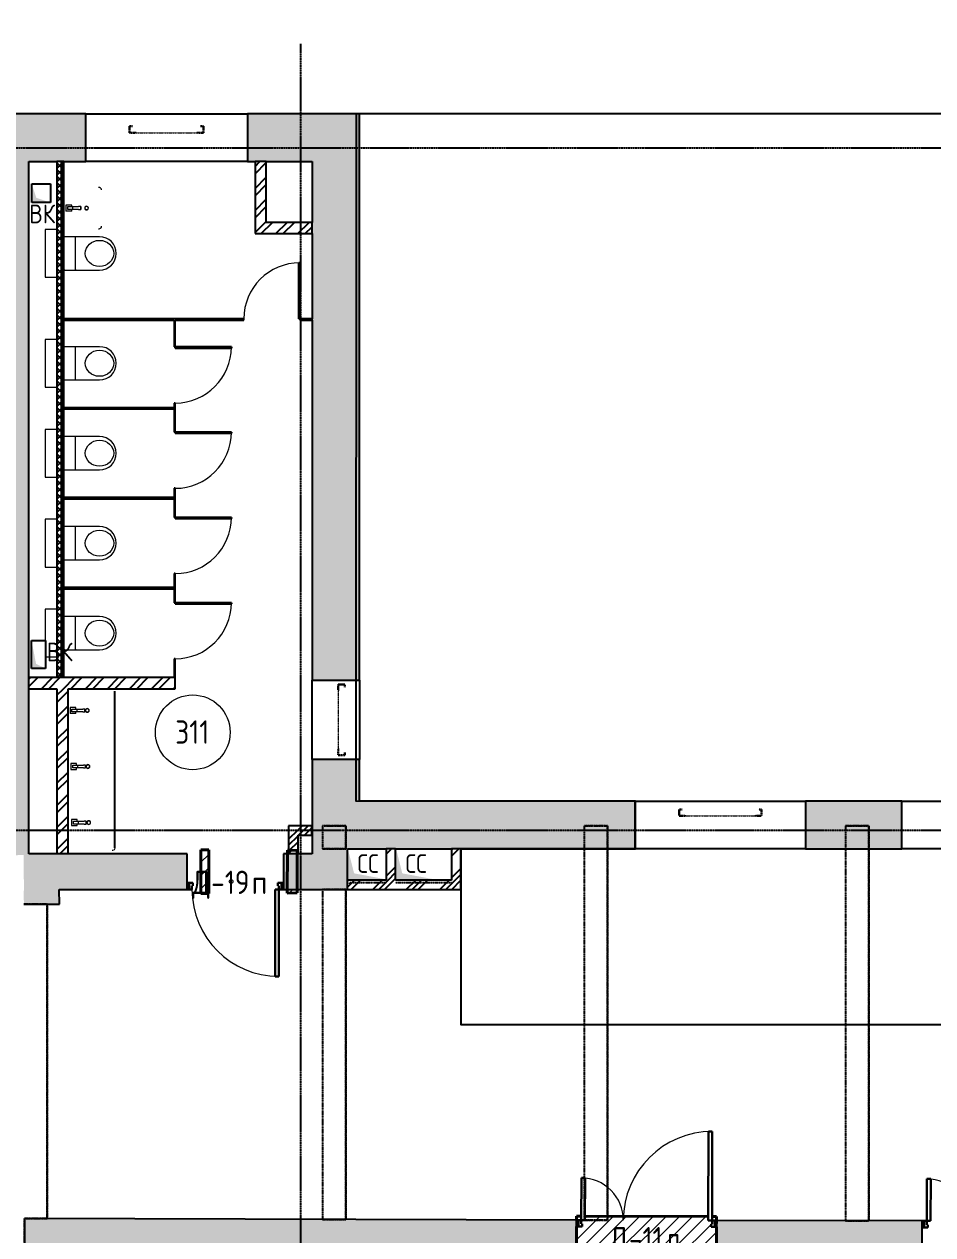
# Model space of a CAD drawing. Header units: millimetres. Extents: x -129048 to 476301, y -5853 to 215316.
# Drawn here: x 223727 to 233454, y 9079 to 22029 of the extents above; entities that cross this region are included whole.
import ezdxf

# ---------------------------------------------------------------- set-up
doc = ezdxf.new("R2010")
doc.units = ezdxf.units.MM
for name, pattern in [('ADSK_Линия сетки', [25, 20, -2.5, 0, -2.5]), ('ADSK_Сверху', [4.5, 3, -1.5]), ('ADSK_Снесено', [4.5, 3, -1.5])]:
    doc.linetypes.add(name, pattern=pattern)
for name, color, linetype, lineweight, true_color in [('_ Окна', 5, 'Continuous', 30, 0x0000ff), ('Линии', 7, 'Continuous', 9, 0x00a600), ('Обобщенные модели', 5, 'Continuous', 18, 0x0000ff), ('Стены внутренние', 5, 'Continuous', 18, 0x0000ff), ('Стены наружные', 1, 'ADSK_Снесено', 18, 0xff0000), ('Стены штриховка', 5, 'Continuous', 18, 0x0000ff)]:
    doc.layers.add(name, color=color, linetype=linetype, lineweight=lineweight, true_color=true_color)
for name, color, linetype, lineweight in [('Аннотация', 7, 'Continuous', 9), ('Двери', 251, 'Continuous', 18), ('Каркас', 7, 'Continuous', 18), ('Марки дверей', 7, 'Continuous', 20), ('Марки помещений', 7, 'Continuous', 20), ('Окна', 251, 'Continuous', 18), ('Сантехника', 251, 'Continuous', 18), ('Стены', 7, 'Continuous', 18), ('Стены разрез', 7, 'Continuous', 40), ('Узлы', 7, 'Continuous', 18)]:
    doc.layers.add(name, color=color, linetype=linetype, lineweight=lineweight)
doc.styles.add('GOST Common_1', font='GOST Common_0.ttf', dxfattribs={"width": 0.9, "height": 200})
doc.styles.add('GOST Common_2', font='GOST Common_0.ttf', dxfattribs={"width": 0.9, "height": 250})
pattern_1 = [(45, (215977.25, 150), (-117.8655, 117.8655), []), (45, (216055.83, 150), (-117.8655, 117.8655), [])]
pattern_2 = [(45, (215977.25, 150), (-70.7107, 70.7107), [])]
pattern_3 = [(45, (0, 0), (-70.7107, 70.7107), [])]
pattern_4 = [(45, (215977.25, 150), (-179.605, 179.605), []), (45, (216040.75, 150), (0, 359.2102), []), (45, (215913.75, 150), (0, 359.2102), [])]

# ---------------------------------------------------------------- blocks, each defined once
blk = doc.blocks.new('Витраж-тент со смещением вовне - 60мм 30 сдвиг-2061572-03 План 3-го этажа')
at = {"layer": '_ Окна', "color": 161, "linetype": 'ADSK_Сверху', "true_color": 0xaaaaff}
for p, q in [((-395, 25), (-395, -45)), ((-395, 25), (-365, 25)), ((-395, -45), (-395, 25)), ((395, 25), (365, 25)), ((395, -45), (395, 25)), ((395, -45), (395, 25)), ((-335, -45), (-395, -45)), ((-335, -35), (-335, -45)), ((335, -35), (335, -45)), ((335, -45), (395, -45))]:
    blk.add_line(p, q, dxfattribs=at)
at = {"layer": 'Окна', "color": 161, "linetype": 'ADSK_Сверху', "true_color": 0xaaaaff}
blk.add_line((-335, -45), (335, -45), dxfattribs=at)
blk = doc.blocks.new('Витраж-тент со смещением вовне - 60мм 30 сдвиг-1466982-03 План 3-го этажа')
at = {"layer": '_ Окна', "color": 161, "linetype": 'ADSK_Сверху', "true_color": 0xaaaaff}
for p, q in [((-440, 25), (-440, -45)), ((-440, 25), (-410, 25)), ((-440, -45), (-440, 25)), ((440, 25), (410, 25)), ((440, -45), (440, 25)), ((440, -45), (440, 25)), ((-380, -45), (-440, -45)), ((-380, -35), (-380, -45)), ((380, -35), (380, -45)), ((380, -45), (440, -45))]:
    blk.add_line(p, q, dxfattribs=at)
at = {"layer": 'Окна', "color": 161, "linetype": 'ADSK_Сверху', "true_color": 0xaaaaff}
blk.add_line((-380, -45), (380, -45), dxfattribs=at)
blk = doc.blocks.new('Витраж-тент со смещением вовне - 60мм 30 сдвиг-1466941-03 План 3-го этажа')
at = {"layer": '_ Окна', "color": 161, "linetype": 'ADSK_Сверху', "true_color": 0xaaaaff}
for p, q in [((-379, 25), (-379, -45)), ((-379, 25), (-349, 25)), ((-379, -45), (-379, 25)), ((379, 25), (349, 25)), ((379, -45), (379, 25)), ((379, -45), (379, 25)), ((-319, -45), (-379, -45)), ((-319, -35), (-319, -45)), ((319, -35), (319, -45)), ((319, -45), (379, -45))]:
    blk.add_line(p, q, dxfattribs=at)
at = {"layer": 'Окна', "color": 161, "linetype": 'ADSK_Сверху', "true_color": 0xaaaaff}
blk.add_line((-319, -45), (319, -45), dxfattribs=at)
blk = doc.blocks.new('Раковина с 2-3 кранами для санузла - 500x1800 3 taps-V208-03 План 3-го этажа')
at = {"layer": 'Сантехника'}
for p, q in [((1018, 499), (1019, 498)), ((-490, 189), (-460, 189)), ((-490, 189), (-490, 166)), ((-460, 189), (-490, 189)), ((-490, 106), (-490, 166)), ((-460, 166), (-460, 189)), ((-460, 166), (-460, 106)), ((110, 197), (140, 197)), ((110, 197), (110, 174)), ((140, 197), (110, 197)), ((110, 114), (110, 174)), ((140, 174), (140, 197)), ((140, 174), (140, 114)), ((710, 204), (740, 204)), ((710, 204), (710, 181)), ((740, 204), (710, 204)), ((710, 121), (710, 181)), ((740, 181), (740, 204)), ((740, 181), (740, 121)), ((-507, 91), (-507, 32)), ((-490, 93), (-505, 93)), ((-505, 30), (-445, 30)), ((-490, 71), (-490, 106)), ((-460, 106), (-490, 106)), ((-490, 51), (-490, 71)), ((-460, 51), (-490, 51)), ((-460, 106), (-460, 71)), ((-445, 93), (-460, 93)), ((-460, 71), (-460, 51)), ((-444, 32), (-444, 91)), ((93, 99), (93, 39)), ((110, 101), (95, 101)), ((95, 38), (155, 38)), ((110, 79), (110, 114)), ((140, 114), (110, 114)), ((110, 59), (110, 79)), ((140, 59), (110, 59)), ((140, 114), (140, 79)), ((155, 101), (140, 101)), ((140, 79), (140, 59)), ((156, 39), (156, 99)), ((693, 106), (693, 47)), ((710, 108), (695, 108)), ((695, 45), (755, 45)), ((710, 86), (710, 121)), ((740, 121), (710, 121)), ((710, 66), (710, 86)), ((740, 66), (710, 66)), ((740, 121), (740, 86)), ((755, 108), (740, 108)), ((740, 86), (740, 66)), ((756, 47), (756, 106))]:
    blk.add_line(p, q, dxfattribs=at)
at = {"layer": 'Сантехника', "flags": 128}
for points in [[(995, 510), (996, 510), (997, 510), (999, 510), (1000, 510), (1001, 509), (1002, 509)], [(1004, 508), (1006, 508), (1007, 508), (1008, 507), (1009, 507)], [(1011, 505), (1012, 505), (1013, 504), (1014, 503), (1015, 503)], [(1022, 493), (1023, 492), (1023, 491), (1023, 490)], [(1024, 487), (1024, 486), (1025, 485), (1025, 484), (1025, 483), (1025, 482), (1025, 480), (1025, 480)]]:
    blk.add_lwpolyline(points, dxfattribs=at)
at = {"layer": 'Сантехника'}
for centre, radius, start, end in [((-475, 215), 20, 0, 180), ((-475, 215), 20, 180, 360), ((-475, 215), 18.2, 165.1578, 180), ((-475, 215), 18.2, 180, 191.3408), ((-475, 215), 16.3, 175.3673, 180), ((-475, 215), 16.3, 175.3673, 180), ((-475, 215), 16.3, 180, 198.6206), ((-475, 215), 16.3, 180, 198.6206), ((-475, 215), 18.2, 208.9833, 219.7338), ((-475, 215), 18.2, 95.8453, 146.6627), ((-475, 215), 16.3, 216.8749, 225), ((-475, 215), 16.3, 216.8749, 225), ((-475, 215), 18.2, 225, 229.4056), ((-475, 215), 18.2, 232.7593, 242.7191), ((-475, 215), 18.2, 265.131, 274.1833), ((-475, 215), 18.2, 85.131, 94.1833), ((-475, 215), 18.2, 275.8453, 326.6627), ((-475, 215), 18.2, 52.7593, 62.7191), ((-475, 215), 16.3, 36.8749, 45), ((-475, 215), 16.3, 36.8749, 45), ((-475, 215), 18.2, 45, 49.4056), ((-475, 215), 18.2, 28.9833, 39.7338), ((-475, 215), 16.3, 0, 18.6206), ((-475, 215), 16.3, 0, 18.6206), ((-475, 215), 16.3, 355.3673, 360), ((-475, 215), 16.3, 355.3673, 360), ((-475, 215), 18.2, 0, 11.3408), ((-475, 215), 18.2, 345.1578, 360), ((125, 222), 20, 0, 180), ((125, 222), 20, 180, 360), ((125, 222), 18.2, 165.1578, 180), ((125, 222), 18.2, 180, 191.3408), ((125, 222), 16.3, 175.3673, 180), ((125, 222), 16.3, 175.3673, 180), ((125, 222), 16.3, 180, 198.6206), ((125, 222), 16.3, 180, 198.6206), ((125, 222), 18.2, 208.9833, 219.7338), ((125, 222), 18.2, 95.8453, 146.6627), ((125, 222), 16.3, 216.8749, 225), ((125, 222), 16.3, 216.8749, 225), ((125, 222), 18.2, 225, 229.4056), ((125, 222), 18.2, 232.7593, 242.7191), ((125, 222), 18.2, 265.131, 274.1833), ((125, 222), 18.2, 85.131, 94.1833), ((125, 222), 18.2, 275.8453, 326.6627), ((125, 222), 18.2, 52.7593, 62.7191), ((125, 222), 16.3, 36.8749, 45), ((125, 222), 16.3, 36.8749, 45), ((125, 222), 18.2, 45, 49.4056), ((125, 222), 18.2, 28.9833, 39.7338), ((125, 222), 16.3, 0, 18.6206), ((125, 222), 16.3, 0, 18.6206), ((125, 222), 16.3, 355.3673, 360), ((125, 222), 16.3, 355.3673, 360), ((125, 222), 18.2, 0, 11.3408), ((125, 222), 18.2, 345.1578, 360), ((725, 230), 20, 0, 180), ((725, 230), 20, 180, 360), ((725, 230), 18.2, 165.1578, 180), ((725, 230), 18.2, 180, 191.3408), ((725, 230), 16.3, 175.3673, 180), ((725, 230), 16.3, 175.3673, 180), ((725, 230), 16.3, 180, 198.6206), ((725, 230), 16.3, 180, 198.6206), ((725, 230), 18.2, 208.9833, 219.7338), ((725, 230), 18.2, 95.8453, 146.6627), ((725, 230), 16.3, 216.8749, 225), ((725, 230), 16.3, 216.8749, 225), ((725, 230), 18.2, 225, 229.4056), ((725, 230), 18.2, 232.7593, 242.7191), ((725, 230), 18.2, 265.131, 274.1833), ((725, 230), 18.2, 85.131, 94.1833), ((725, 230), 18.2, 275.8453, 326.6627), ((725, 230), 18.2, 52.7593, 62.7191), ((725, 230), 16.3, 36.8749, 45), ((725, 230), 16.3, 36.8749, 45), ((725, 230), 18.2, 45, 49.4056), ((725, 230), 18.2, 28.9833, 39.7338), ((725, 230), 16.3, 0, 18.6206), ((725, 230), 16.3, 0, 18.6206), ((725, 230), 16.3, 355.3673, 360), ((725, 230), 16.3, 355.3673, 360), ((725, 230), 18.2, 0, 11.3408), ((725, 230), 18.2, 345.1578, 360), ((-505, 91), 1.87, 120, 150), ((-505, 91), 1.87, 90, 180), ((-505, 91), 1.87, 120, 150), ((-505, 91), 1.87, 120, 150), ((-505, 32), 1.49, 180, 270), ((-445, 91), 1.87, 0, 90), ((-445, 32), 1.49, 270, 360), ((-445, 91), 1.87, 30, 49.9866), ((-445, 91), 1.87, 30, 49.9866), ((-445, 91), 1.87, 30, 49.9866), ((95, 99), 1.87, 90, 180), ((95, 99), 1.87, 120, 150), ((95, 99), 1.87, 120, 150), ((95, 99), 1.87, 120, 150), ((95, 39), 1.49, 180, 270), ((155, 99), 1.87, 0, 90), ((155, 39), 1.49, 270, 360), ((155, 99), 1.87, 30, 60), ((155, 99), 1.87, 30, 60), ((155, 99), 1.87, 30, 60), ((695, 106), 1.87, 120, 150), ((695, 106), 1.87, 90, 180), ((695, 106), 1.87, 120, 150), ((695, 106), 1.87, 120, 150), ((695, 47), 1.49, 180, 270), ((755, 106), 1.87, 0, 90), ((755, 47), 1.49, 270, 360), ((755, 106), 1.87, 30, 60), ((755, 106), 1.87, 30, 60), ((755, 106), 1.87, 30, 60)]:
    blk.add_arc(centre, radius, start, end, dxfattribs=at)
blk = doc.blocks.new('Новые проёмы 3 этаж - Новые проёмы 3 этаж-1676495-03 План 3-го этажа')
at = {"layer": 'Стены'}
h = blk.add_hatch(dxfattribs=at)
h.set_pattern_fill('FP_4', color=256, style=0, pattern_type=2)
h.set_pattern_definition(pattern_3)
h.paths.add_polyline_path([(9642, 12580), (9728, 12580), (9725, 13046), (9642, 13046), (9642, 12623)])
h.paths.add_polyline_path([(10566, 12584), (10672, 12585), (10672, 12623), (10566, 12623)])
h.paths.add_polyline_path([(10568, 13003), (10672, 13003), (10672, 13041), (10569, 13042)])
h = blk.add_hatch(dxfattribs=at)
h.set_pattern_fill('FP_4', color=256, style=0, pattern_type=2)
h.set_pattern_definition(pattern_3)
h.paths.add_polyline_path([(15162, 8686), (15162, 9013), (15103, 9013), (15103, 9043), (15113, 9043), (15113, 9083), (15073, 9083), (15073, 9125), (13753, 9127), (13753, 9086), (13713, 9086), (13713, 9047), (13723, 9046), (13723, 9016), (13663, 9017), (13663, 8691), (14193, 8691), (14440, 8686)])
h.paths.add_polyline_path([(15163, 9083), (15162, 9125), (15113, 9125), (15113, 9083), (15162, 9083)])
h.paths.add_polyline_path([(13713, 9087), (13713, 9127), (13663, 9127), (13663, 9087), (13713, 9087)])
at = {"layer": 'Стены разрез'}
for p, q in [((9725, 13046), (9642, 13047)), ((9642, 13047), (9642, 12580)), ((9728, 12580), (9725, 13046)), ((10569, 13042), (10566, 12584)), ((10672, 13041), (10569, 13042)), ((10672, 12585), (10672, 13041)), ((9642, 12580), (9728, 12580)), ((10566, 12584), (10672, 12585)), ((13713, 9127), (13663, 9127)), ((13663, 9127), (13663, 9087)), ((15073, 9125), (13753, 9127)), ((15163, 9125), (15113, 9125)), ((15163, 9083), (15163, 9125)), ((13663, 9017), (13662, 8691)), ((15162, 8686), (15163, 9013))]:
    blk.add_line(p, q, dxfattribs=at)
blk = doc.blocks.new('AC_Дверь_Однопольная - Д-19п 1030х2200h-1983139-03 План 3-го этажа')
at = {"layer": 'Двери', "lineweight": 30}
for p, q in [((-465, 1120), (-425, 1120)), ((-465, 190), (-465, 1120)), ((-425, 1120), (-425, 190)), ((-515, 190), (-495, 190)), ((-515, 120), (-515, 190)), ((-495, 190), (-465, 190)), ((-495, 120), (-495, 190)), ((-495, 190), (-495, 120)), ((-425, 190), (-465, 190)), ((-465, 190), (-465, 150)), ((-465, 150), (-455, 150)), ((-455, 150), (-455, 120)), ((455, 150), (465, 150)), ((455, 120), (455, 150)), ((465, 190), (495, 190)), ((465, 150), (465, 190)), ((495, 190), (495, 120)), ((495, 190), (515, 190)), ((495, 120), (495, 190)), ((515, 190), (515, 120)), ((-495, 120), (-515, 120)), ((-455, 120), (-495, 120)), ((495, 120), (455, 120)), ((515, 120), (495, 120))]:
    blk.add_line(p, q, dxfattribs=at)
at = {"layer": 'Двери'}
blk.add_arc((-465, 190), 930, 0, 90, dxfattribs=at)
blk = doc.blocks.new('AC_Дверь_Двупольная - Д-11л 1500х2200h-2039728-03 План 3-го этажа')
at = {"layer": 'Двери', "lineweight": 30}
for p, q in [((700, 1140), (660, 1140)), ((660, 1140), (660, 190)), ((700, 190), (700, 1140)), ((-700, 640), (-660, 640)), ((-700, 190), (-700, 640)), ((-660, 640), (-660, 190)), ((-750, 190), (-730, 190)), ((-750, 120), (-750, 190)), ((-730, 190), (-700, 190)), ((-730, 120), (-730, 190)), ((-730, 190), (-730, 120)), ((-660, 190), (-700, 190)), ((-700, 190), (-700, 150)), ((-700, 150), (-690, 150)), ((-690, 150), (-690, 120)), ((660, 190), (700, 190)), ((700, 150), (690, 150)), ((690, 150), (690, 120)), ((730, 190), (700, 190)), ((700, 190), (700, 150)), ((730, 120), (730, 190)), ((750, 190), (730, 190)), ((730, 190), (730, 120)), ((750, 120), (750, 190)), ((-730, 120), (-750, 120)), ((-690, 120), (-730, 120)), ((690, 120), (730, 120)), ((730, 120), (750, 120))]:
    blk.add_line(p, q, dxfattribs=at)
at = {"layer": 'Двери'}
for centre, radius, start, end in [((700, 190), 950, 90, 180), ((-700, 190), 450, 360, 90)]:
    blk.add_arc(centre, radius, start, end, dxfattribs=at)
blk = doc.blocks.new('Дверь-Одинарная-Панель - 600 x 2150 мм с_у-1872436-03 План 3-го этажа')
at = {"layer": 'Двери', "lineweight": 30}
for p, q in [((288, -6), (300, -6)), ((288, -606), (288, -6)), ((300, -6), (300, -606)), ((300, -606), (288, -606))]:
    blk.add_line(p, q, dxfattribs=at)
at = {"layer": 'Двери'}
blk.add_arc((300, -6), 600, 180, 270, dxfattribs=at)
blk = doc.blocks.new('Туалет подвесной-Moderna R-Laufen - 000 White-2284892-03 План 3-го этажа')
at = {"layer": 'Обобщенные модели'}
for p, q in [((-53, 419), (-53, 47)), ((303, 47), (303, 419)), ((-43, 158), (293, 158))]:
    blk.add_line(p, q, dxfattribs=at)
for centre, radius, start, end in [((125, 419), 178, 360, 180), ((-43, 168), 9.89, 180, 270), ((293, 168), 9.89, 270, 360), ((-43, 47), 9.89, 180, 270), ((293, 47), 9.89, 270, 360)]:
    blk.add_arc(centre, radius, start, end, dxfattribs=at)
blk.add_ellipse((125, 418), major_axis=(0, 152), ratio=0.916517, dxfattribs=at)
at = {"layer": 'Сантехника'}
for p, q in [((-130, -38), (-130, -163)), ((380, -163), (380, -38)), ((-130, -163), (380, -163))]:
    blk.add_line(p, q, dxfattribs=at)
blk = doc.blocks.new('Parametric_Porcelain_bathroom_sink_20774 - 450х400мм-2289802-03 План 3-го этажа')
at = {"layer": 'Сантехника'}
for p, q in [((-89, 381), (-88, 381)), ((343, 377), (344, 376)), ((110, 167), (140, 167)), ((110, 167), (110, 144)), ((140, 167), (110, 167)), ((110, 84), (110, 144)), ((140, 144), (140, 167)), ((140, 144), (140, 84)), ((93, 69), (93, 9)), ((110, 71), (95, 71)), ((95, 8), (155, 8)), ((110, 49), (110, 84)), ((140, 84), (110, 84)), ((110, 29), (110, 49)), ((140, 29), (110, 29)), ((140, 84), (140, 49)), ((155, 71), (140, 71)), ((140, 49), (140, 29)), ((156, 9), (156, 69)), ((-100, -13), (-95, -13)), ((-95, -13), (-90, -13)), ((-90, -13), (340, -13)), ((340, -13), (345, -13)), ((345, -13), (350, -13))]:
    blk.add_line(p, q, dxfattribs=at)
at = {"layer": 'Сантехника', "flags": 128}
for points in [[(-100, 358), (-100, 359), (-100, 360), (-100, 361), (-100, 362), (-99, 363), (-99, 365)], [(-98, 367), (-98, 368), (-98, 369), (-97, 370), (-97, 371)], [(-95, 373), (-95, 374), (-94, 375), (-93, 376), (-93, 377)], [(-83, 385), (-82, 385), (-81, 385), (-80, 386)], [(-77, 387), (-76, 387), (-75, 387), (-74, 387), (-73, 387), (-72, 387), (-70, 387), (-70, 387)], [(320, 387), (321, 387), (322, 387), (324, 387), (325, 387), (326, 387), (327, 387)], [(329, 386), (331, 386), (332, 385), (333, 385), (334, 384)], [(336, 383), (337, 382), (338, 382), (339, 381), (340, 380)], [(347, 371), (348, 369), (348, 368), (348, 367)], [(349, 365), (349, 364), (350, 363), (350, 361), (350, 360), (350, 359), (350, 358), (350, 358)]]:
    blk.add_lwpolyline(points, dxfattribs=at)
at = {"layer": 'Сантехника'}
for centre, radius, start, end in [((125, 230), 20, 0, 180), ((125, 230), 20, 180, 360), ((125, 230), 18.2, 165.1578, 180), ((125, 230), 18.2, 180, 191.3408), ((125, 230), 16.3, 175.3673, 180), ((125, 230), 16.3, 175.3673, 180), ((125, 230), 16.3, 180, 198.6206), ((125, 230), 16.3, 180, 198.6206), ((125, 230), 18.2, 208.9833, 219.7338), ((125, 230), 18.2, 95.8453, 146.6627), ((125, 230), 16.3, 216.8749, 225), ((125, 230), 16.3, 216.8749, 225), ((125, 230), 18.2, 225, 229.4056), ((125, 230), 18.2, 232.7593, 242.7191), ((125, 230), 18.2, 265.131, 274.1833), ((125, 230), 18.2, 85.131, 94.1833), ((125, 230), 18.2, 275.8453, 326.6627), ((125, 230), 18.2, 52.7593, 62.7191), ((125, 230), 16.3, 36.8749, 45), ((125, 230), 16.3, 36.8749, 45), ((125, 230), 18.2, 45, 49.4056), ((125, 230), 18.2, 28.9833, 39.7338), ((125, 230), 16.3, 0, 18.6206), ((125, 230), 16.3, 0, 18.6206), ((125, 230), 16.3, 355.3673, 360), ((125, 230), 16.3, 355.3673, 360), ((125, 230), 18.2, 0, 11.3408), ((125, 230), 18.2, 345.1578, 360), ((95, 69), 1.87, 90, 180), ((95, 69), 1.87, 120, 150), ((95, 69), 1.87, 120, 150), ((95, 69), 1.87, 120, 150), ((95, 9), 1.49, 180, 270), ((155, 69), 1.87, 0, 90), ((155, 9), 1.49, 270, 360), ((155, 69), 1.87, 30, 60), ((155, 69), 1.87, 30, 60), ((155, 69), 1.87, 30, 60)]:
    blk.add_arc(centre, radius, start, end, dxfattribs=at)
blk = doc.blocks.new('Дверь-Одинарная-Панель - 600 x 2150 мм с_у-1872435-03 План 3-го этажа')
at = {"layer": 'Двери', "lineweight": 30}
for p, q in [((300, 606), (288, 606)), ((288, 606), (288, 6)), ((300, 6), (300, 606)), ((288, 6), (300, 6))]:
    blk.add_line(p, q, dxfattribs=at)
at = {"layer": 'Двери'}
blk.add_arc((300, 6), 600, 90, 180, dxfattribs=at)
blk = doc.blocks.new('ADSK_Марка_Помещение_ОдноЗначение - Номер-247393-03 План 3-го этажа')
at = {"layer": 'Марки помещений'}
blk.add_circle((0, 0), 4, dxfattribs=at)
blk = doc.blocks.new('ADSK_Марка_Дверь - Типоразмер_ADSK_Марка-58376-03 План 3-го этажа')
at = {"layer": 'Марки дверей', "lineweight": 9}
blk.add_circle((0, 0), 0.2, dxfattribs=at)

msp = doc.modelspace()

# ---------------------------------------------------------------- hatches: boundary and pattern name
at = {"layer": 'Стены внутренние', "lineweight": 25, "true_color": 0x636466}
for points in [[(223449.147, 13152.881), (223778.062, 13152.881), (223778.062, 20558.632), (223398.062, 20558.632), (223398.062, 13152.881), (223448.757, 13152.881)], [(227132.39, 12772.881), (227188.572, 12772.881), (227188.572, 13206.632), (226808.572, 13206.632), (226808.572, 12772.881), (227060.779, 12772.881)], [(223723.675, 12616.294), (224103.675, 12617.04), (224103.369, 12772.881), (223724.533, 12772.881), (223723.675, 12760.093), (223723.393, 12760.091), (223723.675, 12617.04)], [(223742.758, 2889.132), (224122.757, 2889.877), (224110.278, 9251.264), (223730.275, 9252.269), (223742.688, 2924.778)]]:
    msp.add_hatch(color=251, dxfattribs=at).paths.add_polyline_path(points)
h = msp.add_hatch(dxfattribs=at)
h.set_pattern_fill('FP_3', color=251, style=0, pattern_type=2)
h.set_pattern_definition([(45, (215977.254, 150), (-35.35534, 35.35534), []), (135, (215977.254, 150), (-35.35534, -35.35534), [])])
h.paths.add_polyline_path([(224128.062, 15040.118), (224128.062, 20558.632), (224078.062, 20558.632), (224078.062, 15040.118)])
h = msp.add_hatch(dxfattribs=at)
h.set_pattern_fill('FP_2', color=251, style=0, pattern_type=2)
h.set_pattern_definition(pattern_1)
h.paths.add_polyline_path([(226318.572, 19908.632), (226318.572, 20558.632), (226198.572, 20558.632), (226198.572, 19908.632)])
h = msp.add_hatch(dxfattribs=at)
h.set_pattern_fill('FP_2', color=251, style=0, pattern_type=2)
h.set_pattern_definition(pattern_1)
h.paths.add_polyline_path([(226198.572, 19788.632), (226808.572, 19788.632), (226808.572, 19908.632), (226198.572, 19908.632)])
h = msp.add_hatch(dxfattribs=at)
h.set_pattern_fill('FP_4', color=251, style=0, pattern_type=2)
h.set_pattern_definition(pattern_2)
h.paths.add_polyline_path([(226808.572, 18864.118), (226808.572, 18876.118), (226678.572, 18876.118), (226678.572, 18864.118)])
h.paths.add_polyline_path([(225345.062, 18864.118), (226078.572, 18864.118), (226078.572, 18876.118), (224153.062, 18875.918), (224153.062, 18864.118), (225333.062, 18864.118)])
h = msp.add_hatch(dxfattribs=at)
h.set_pattern_fill('FP_4', color=251, style=0, pattern_type=2)
h.set_pattern_definition(pattern_2)
h.paths.add_polyline_path([(225345.062, 15040.118), (225345.062, 15240.131), (225333.062, 15240.131), (225333.062, 15040.118)])
h.paths.add_polyline_path([(225333.062, 15840.131), (225345.062, 15840.131), (225345.062, 16152.131), (225333.062, 16152.131), (225333.062, 15990.118)])
h.paths.add_polyline_path([(225345.062, 16752.131), (225345.062, 17064.131), (225333.062, 17064.131), (225333.062, 16752.131)])
h.paths.add_polyline_path([(225333.062, 17664.131), (225345.062, 17664.131), (225345.062, 17976.131), (225333.062, 17976.131), (225333.062, 17914.118)])
h.paths.add_polyline_path([(225333.062, 18576.131), (225345.062, 18576.131), (225345.062, 18864.118), (225333.062, 18863.921)])
h = msp.add_hatch(dxfattribs=at)
h.set_pattern_fill('FP_4', color=251, style=0, pattern_type=2)
h.set_pattern_definition(pattern_2)
h.paths.add_polyline_path([(224162.951, 17914.118), (225333.062, 17914.118), (225333.062, 17926.118), (224153.062, 17926.118), (224153.062, 17914.118)])
h = msp.add_hatch(dxfattribs=at)
h.set_pattern_fill('FP_4', color=251, style=0, pattern_type=2)
h.set_pattern_definition(pattern_2)
h.paths.add_polyline_path([(224534.843, 16952.118), (225333.062, 16952.118), (225333.062, 16964.118), (224153.062, 16964.118), (224153.062, 16952.118), (224162.951, 16952.118)])
h = msp.add_hatch(dxfattribs=at)
h.set_pattern_fill('FP_4', color=251, style=0, pattern_type=2)
h.set_pattern_definition(pattern_2)
h.paths.add_polyline_path([(224405.938, 15990.118), (225333.062, 15990.118), (225333.062, 16002.118), (224153.062, 16002.118), (224153.062, 15990.118), (224306.947, 15990.118)])
h = msp.add_hatch(dxfattribs=at)
h.set_pattern_fill('FP_2', color=251, style=0, pattern_type=2)
h.set_pattern_definition(pattern_1)
h.paths.add_polyline_path([(223778.062, 14920.118), (225345.062, 14920.118), (225345.062, 15040.118), (223778.062, 15040.118)])
h = msp.add_hatch(dxfattribs=at)
h.set_pattern_fill('FP_2', color=251, style=0, pattern_type=2)
h.set_pattern_definition(pattern_1)
h.paths.add_polyline_path([(224198.062, 13152.881), (224198.062, 14920.118), (224078.062, 14920.118), (224078.062, 13152.881)])
h = msp.add_hatch(dxfattribs=at)
h.set_pattern_fill('FP_1', color=251, style=0, pattern_type=2)
h.set_pattern_definition(pattern_4)
h.paths.add_polyline_path([(226649.343, 13152.881), (226658.572, 13152.881), (226658.572, 13452.881), (226558.572, 13452.881), (226558.572, 13191.539), (226649.343, 13191.031)])
h = msp.add_hatch(dxfattribs=at)
h.set_pattern_fill('FP_1', color=251, style=0, pattern_type=2)
h.set_pattern_definition(pattern_4)
h.paths.add_polyline_path([(226807.572, 13352.881), (226807.572, 13452.881), (226658.572, 13452.881), (226658.572, 13352.881)])
h = msp.add_hatch(color=251, dxfattribs=at)
h.paths.add_polyline_path([(226808.572, 12772.881), (226808.572, 13152.881), (226503.369, 13152.881), (226503.369, 12772.881)])
h.paths.add_polyline_path([(223724.642, 12772.881), (225473.369, 12772.881), (225473.369, 13152.881), (223398.062, 13152.881), (223398.062, 13137.328), (223721.399, 13140.088), (223724.533, 12772.881)])
h = msp.add_hatch(dxfattribs=at)
h.set_pattern_fill('FP_1', color=251, style=0, pattern_type=2)
h.set_pattern_definition(pattern_4)
h.paths.add_polyline_path([(227702.49, 12872.881), (227702.49, 13206.632), (227602.49, 13206.632), (227602.49, 12872.881), (227638.572, 12872.881)])
h = msp.add_hatch(dxfattribs=at)
h.set_pattern_fill('FP_1', color=251, style=0, pattern_type=2)
h.set_pattern_definition(pattern_4)
h.paths.add_polyline_path([(228402.418, 12872.881), (228402.418, 13206.632), (228302.418, 13206.632), (228302.418, 12872.881)])
h = msp.add_hatch(dxfattribs=at)
h.set_pattern_fill('FP_1', color=251, style=0, pattern_type=2)
h.set_pattern_definition(pattern_4)
h.paths.add_polyline_path([(228365.369, 12772.881), (228402.418, 12772.881), (228402.418, 12872.881), (227188.572, 12872.881), (227188.572, 12772.881), (228333.719, 12772.881)])
h = msp.add_hatch(color=251, dxfattribs=at)
h.paths.add_polyline_path([(258100.32, 8781.417), (258097.491, 9161.426), (251920.516, 9177.754), (251919.512, 8797.755), (258042.559, 8781.57)])
h.paths.add_polyline_path([(250419.517, 8801.72), (250420.336, 9181.718), (243349.517, 9200.409), (243348.512, 8820.411), (249544.593, 8804.032)])
h.paths.add_polyline_path([(241848.517, 8824.375), (241849.337, 9204.374), (234840.127, 9222.902), (234840.127, 8842.901), (241580.637, 8825.084)])
h.paths.add_polyline_path([(233339.128, 8846.868), (233339.948, 9226.867), (231140.594, 9232.681), (231139.59, 8852.682), (232774.023, 8848.362)])
h.paths.add_polyline_path([(229639.595, 8856.647), (229640.414, 9236.646), (224110.278, 9251.264), (224111.023, 8871.261), (227566.267, 8862.128)])
at = {"layer": 'Стены наружные', "linetype": 'Continuous', "lineweight": 25, "true_color": 0x636466}
h = msp.add_hatch(color=251, dxfattribs=at)
h.paths.add_polyline_path([(226808.572, 20558.632), (227318.572, 20558.632), (227318.572, 21068.632), (226116.456, 21068.632), (226116.456, 20558.632)])
h.paths.add_polyline_path([(223369.042, 20558.632), (224386.456, 20558.632), (224386.456, 21068.632), (222412.991, 21068.632), (222412.991, 20558.632), (223366.561, 20558.632)])
h.paths.add_polyline_path([(220682.991, 20558.632), (220682.991, 21068.632), (219410.753, 21068.632), (219410.753, 20558.632), (220559.083, 20558.632)])
h = msp.add_hatch(color=251, dxfattribs=at)
h.paths.add_polyline_path([(227188.572, 13716.632), (227318.572, 13716.632), (227318.572, 14162.975), (226808.572, 14162.975), (226808.572, 13716.632), (227060.605, 13716.632)])
h.paths.add_polyline_path([(226808.572, 15012.975), (227318.572, 15012.975), (227318.572, 20558.632), (226808.572, 20558.632), (226808.572, 15413.918)])
h = msp.add_hatch(color=251, dxfattribs=at)
h.paths.add_polyline_path([(254427.141, 13206.632), (255229.159, 13206.632), (255229.159, 13716.632), (251806.07, 13716.632), (251806.07, 13206.632), (253259.277, 13206.632)])
h.paths.add_polyline_path([(249008.091, 13206.632), (249986.07, 13206.632), (249986.07, 13716.632), (249008.091, 13716.632), (249008.091, 13248.53)])
h.paths.add_polyline_path([(246252.093, 13206.632), (247188.091, 13206.632), (247188.091, 13716.632), (246156.108, 13716.632), (246156.108, 13206.632)])
h.paths.add_polyline_path([(243916.365, 13206.632), (244336.108, 13206.632), (244336.108, 13716.632), (243368.655, 13716.632), (243368.655, 13206.632), (243913.88, 13206.632)])
h.paths.add_polyline_path([(241548.655, 13206.632), (241548.655, 13716.632), (240529.621, 13716.632), (240529.621, 13206.632)])
h.paths.add_polyline_path([(238709.621, 13206.632), (238709.621, 13716.632), (237735.921, 13716.632), (237735.921, 13206.632), (238077.044, 13206.632)])
h.paths.add_polyline_path([(235915.921, 13206.632), (235915.921, 13716.632), (234944.117, 13716.632), (234944.117, 13206.632), (235313.762, 13206.632)])
h.paths.add_polyline_path([(233124.117, 13206.632), (233124.117, 13716.632), (232090.158, 13716.632), (232090.158, 13206.632), (232237.724, 13206.632)])
h.paths.add_polyline_path([(228302.418, 13206.632), (230270.158, 13206.632), (230270.158, 13716.632), (226808.572, 13716.632), (226808.572, 13206.632), (228104.165, 13206.632)])
at = {"layer": 'Узлы', "lineweight": 25, "true_color": 0x636466}
for points in [[(223807.599, 20121.319), (224007.599, 20121.319), (223857.097, 20170.817), (223807.599, 20321.319), (223807.599, 20170.817)], [(223854.713, 15136.879), (223953.062, 15137.94), (223854.713, 15186.376), (223805.216, 15436.879), (223805.216, 15136.879)], [(227566.267, 12874.21), (227638.572, 12874.21), (227259.283, 12944.921), (227192.505, 13206.632), (227188.572, 13206.632), (227188.572, 12874.21), (227259.283, 12874.21)], [(227709.321, 12874.21), (228153.572, 12874.21), (227774.283, 12944.921), (227708.929, 13206.632), (227703.572, 13206.632), (227703.572, 12874.21)]]:
    msp.add_hatch(color=251, dxfattribs=at).paths.add_polyline_path(points)

# ---------------------------------------------------------------- linework, layer by layer
at = {"linetype": 'ADSK_Линия сетки', "lineweight": 25}
for p, q in [((226687.165, -2825.794), (226687.165, 21818.801)), ((204891.03, 20706.788), (273118.973, 20706.788)), ((204891.03, 13406.788), (273118.973, 13406.788))]:
    msp.add_line(p, q, dxfattribs=at)
at = {"color": 251, "lineweight": 25, "true_color": 0x636466}
msp.add_line((224698.062, 13217.881), (224698.062, 14893.923), dxfattribs=at)
msp.add_lwpolyline([(227282.49, 21068.632), (227278.572, 13720.182), (230264.828, 13716.632), (230264.828, 13206.632), (228402.418, 13206.632), (228402.418, 11328.12), (251770.023, 11328.12), (251770.023, 13716.632), (254719.159, 13716.632), (254706.958, 21084.059), (247294.27, 21084.059), (247294.27, 43675.127), (234433.09, 43675.127), (234433.09, 21068.632), (227282.49, 21068.632)], dxfattribs=at)
at = {"layer": 'Каркас', "color": 251, "linetype": 'ADSK_Сверху', "lineweight": 25, "true_color": 0x636466}
for p, q in [((227170.732, 13453.708), (226920.732, 13453.708)), ((226920.732, 13453.708), (226920.732, 13206.632)), ((226938.899, 13453.708), (227170.732, 13453.708)), ((227170.732, 13206.632), (227170.732, 13453.708)), ((227170.732, 13453.708), (227170.732, 13206.632)), ((229970.732, 13453.708), (229720.732, 13453.708)), ((229720.732, 13453.708), (229970.732, 13453.708)), ((229720.732, 13453.708), (229720.732, 9236.434)), ((229720.732, 13453.708), (229720.732, 9236.434)), ((229970.732, 9235.773), (229970.732, 13453.708)), ((229970.732, 13453.708), (229970.732, 9235.773)), ((232770.732, 13453.708), (232520.732, 13453.708)), ((232520.732, 13453.708), (232770.732, 13453.708)), ((232520.732, 13453.708), (232520.732, 9229.033)), ((232520.732, 13453.708), (232520.732, 9229.033)), ((232770.732, 9228.372), (232770.732, 13453.708)), ((232770.732, 13453.708), (232770.732, 9228.372)), ((226920.732, 13206.632), (227170.732, 13206.632)), ((227170.732, 13206.632), (226938.899, 13206.632)), ((227170.732, 12772.881), (226920.732, 12772.881)), ((226920.732, 12772.881), (226920.732, 9243.835)), ((226920.732, 12772.881), (226920.732, 9243.835)), ((226920.732, 12772.881), (227170.732, 12772.881)), ((227170.732, 9243.175), (227170.732, 12772.881)), ((227170.732, 12772.881), (227170.732, 9243.175)), ((223972.898, 12616.783), (223723.675, 12616.294)), ((223723.675, 12616.294), (223972.898, 12616.783)), ((223972.898, 9251.627), (223972.898, 12616.783)), ((223972.898, 12616.783), (223972.898, 9251.627)), ((223730.6, 9086.788), (223730.275, 9252.269)), ((223730.275, 9252.269), (223972.898, 9251.627)), ((223972.898, 9251.627), (223730.275, 9252.269)), ((223730.275, 9252.269), (223730.6, 9086.788)), ((226920.732, 9243.835), (227170.732, 9243.175)), ((227170.732, 9243.175), (226920.732, 9243.835)), ((229720.732, 9236.434), (229970.732, 9235.773)), ((229970.732, 9235.773), (229720.732, 9236.434)), ((232520.732, 9229.033), (232770.732, 9228.372)), ((232770.732, 9228.372), (232520.732, 9229.033)), ((223731.188, 8786.788), (223730.6, 9086.788)), ((223730.6, 9086.788), (223731.188, 8786.788))]:
    msp.add_line(p, q, dxfattribs=at)
at = {"layer": 'Линии', "color": 251, "lineweight": 25, "true_color": 0x636466}
for p, q in [((223807.599, 20321.319), (224007.599, 20321.319)), ((223807.599, 20121.319), (223807.599, 20321.319)), ((224007.599, 20321.319), (224007.599, 20121.319)), ((224007.599, 20121.319), (223807.599, 20121.319)), ((223805.216, 15436.879), (223955.216, 15436.879)), ((223805.216, 15136.879), (223805.216, 15436.879)), ((223955.216, 15436.879), (223955.216, 15136.879)), ((223955.216, 15136.879), (223805.216, 15136.879))]:
    msp.add_line(p, q, dxfattribs=at)
at = {"layer": 'Стены внутренние', "color": 251, "lineweight": 25, "true_color": 0x636466}
for p, q in [((223778.062, 13152.881), (223778.062, 20558.632)), ((224078.062, 20558.632), (224078.062, 15040.118)), ((224128.062, 20558.632), (224078.062, 20558.632)), ((224153.062, 20558.632), (224129.062, 20558.632)), ((224153.062, 20286.71), (224153.062, 20558.632)), ((226198.572, 20558.632), (226198.572, 19788.632)), ((226318.572, 20558.632), (226198.572, 20558.632)), ((226318.572, 19908.632), (226318.572, 20558.632)), ((224153.062, 15040.118), (224153.062, 19837.051)), ((226808.572, 19908.632), (226318.572, 19908.632)), ((226808.572, 19788.632), (226808.572, 19908.632)), ((226198.572, 19788.632), (226808.572, 19788.632)), ((226078.572, 18876.118), (224133.062, 18876.118)), ((224133.062, 18876.118), (224133.062, 18864.118)), ((224133.062, 18864.118), (225333.062, 18864.118)), ((225333.062, 18864.118), (225333.062, 18576.131)), ((225345.062, 18864.118), (226078.572, 18864.118)), ((225345.062, 18576.131), (225345.062, 18864.118)), ((226078.572, 18864.118), (226078.572, 18876.118)), ((226808.572, 18876.118), (226678.572, 18876.118)), ((226678.572, 18876.118), (226678.572, 18864.118)), ((226678.572, 18864.118), (226808.572, 18864.118)), ((226808.572, 18864.118), (226808.572, 18876.118)), ((225333.062, 18576.131), (225345.062, 18576.131)), ((225333.062, 17926.118), (224133.062, 17926.118)), ((224133.062, 17926.118), (224133.062, 17914.118)), ((224133.062, 17914.118), (225333.062, 17914.118)), ((225333.062, 17976.131), (225333.062, 17926.118)), ((225345.062, 17976.131), (225333.062, 17976.131)), ((225333.062, 17914.118), (225333.062, 17664.131)), ((225345.062, 17664.131), (225345.062, 17976.131)), ((225333.062, 17664.131), (225345.062, 17664.131)), ((225333.062, 17064.131), (225333.062, 16964.118)), ((225345.062, 17064.131), (225333.062, 17064.131)), ((225345.062, 16752.131), (225345.062, 17064.131)), ((225333.062, 16964.118), (224133.062, 16964.118)), ((224133.062, 16964.118), (224133.062, 16952.118)), ((224133.062, 16952.118), (225333.062, 16952.118)), ((225333.062, 16952.118), (225333.062, 16752.131)), ((225333.062, 16752.131), (225345.062, 16752.131)), ((225333.062, 16152.131), (225333.062, 16002.118)), ((225345.062, 16152.131), (225333.062, 16152.131)), ((225345.062, 15840.131), (225345.062, 16152.131)), ((225333.062, 16002.118), (224133.062, 16002.118)), ((224133.062, 16002.118), (224133.062, 15990.118)), ((224133.062, 15990.118), (225333.062, 15990.118)), ((225333.062, 15990.118), (225333.062, 15840.131)), ((225333.062, 15840.131), (225345.062, 15840.131)), ((225333.062, 15240.131), (225333.062, 15040.118)), ((225345.062, 15240.131), (225333.062, 15240.131)), ((225345.062, 14920.118), (225345.062, 15240.131)), ((225333.062, 15040.118), (223778.062, 15040.118)), ((223778.062, 14920.118), (224078.062, 14920.118)), ((224078.062, 14920.118), (224078.062, 13152.881)), ((224198.062, 13152.881), (224198.062, 14920.118)), ((224198.062, 14920.118), (225345.062, 14920.118)), ((226558.572, 13452.881), (226558.572, 13152.881)), ((226807.572, 13452.881), (226558.572, 13452.881)), ((226658.572, 13152.881), (226658.572, 13352.881)), ((226658.572, 13352.881), (226807.572, 13352.881)), ((226807.572, 13352.881), (226807.572, 13452.881)), ((225473.369, 13152.881), (223778.062, 13152.881)), ((225473.369, 12842.881), (225473.369, 13152.881)), ((226808.572, 13152.881), (226503.369, 13152.881)), ((226503.369, 13152.881), (226503.369, 12842.881)), ((226808.572, 13206.632), (226808.572, 13152.881)), ((227188.572, 12772.881), (227188.572, 13206.632)), ((227602.49, 13206.632), (227602.49, 12872.881)), ((227702.49, 13206.632), (227602.49, 13206.632)), ((227702.49, 12872.881), (227702.49, 13206.632)), ((228302.418, 13206.632), (228302.418, 12872.881)), ((228402.418, 13206.632), (228302.418, 13206.632)), ((228402.418, 12772.881), (228402.418, 13206.632)), ((227602.49, 12872.881), (227188.572, 12872.881)), ((228302.418, 12872.881), (227702.49, 12872.881)), ((224103.369, 12772.881), (225473.369, 12772.881)), ((224103.675, 12617.04), (224103.369, 12772.881)), ((226503.369, 12772.881), (228402.418, 12772.881)), ((223723.675, 12616.294), (224103.675, 12617.04)), ((223730.275, 9252.269), (223734.543, 7076.872)), ((229640.599, 9236.646), (223730.275, 9252.269)), ((233340.133, 9226.867), (231140.594, 9232.681)), ((229639.595, 8856.647), (229640.414, 9166.646)), ((231140.409, 9162.681), (231139.59, 8852.682)), ((233339.128, 8846.868), (233339.948, 9156.867))]:
    msp.add_line(p, q, dxfattribs=at)
at = {"layer": 'Стены внутренние', "color": 251, "linetype": 'ADSK_Сверху', "lineweight": 25, "true_color": 0x636466}
for p, q in [((227602.49, 12843.843), (227214.572, 12843.843)), ((227214.572, 12832.026), (227214.572, 12843.843)), ((228302.418, 12843.843), (227702.49, 12843.843))]:
    msp.add_line(p, q, dxfattribs=at)
at = {"layer": 'Стены наружные', "color": 251, "linetype": 'Continuous', "lineweight": 25, "true_color": 0x636466}
for p, q in [((224386.456, 21068.632), (222412.991, 21068.632)), ((224386.456, 20558.632), (224386.456, 21068.632)), ((224386.456, 21068.632), (226116.456, 21068.632)), ((227318.572, 21068.632), (226116.456, 21068.632)), ((226116.456, 21068.632), (226116.456, 20558.632)), ((227318.572, 15012.975), (227318.572, 21068.632)), ((223778.062, 20558.632), (224078.062, 20558.632)), ((224153.062, 20558.632), (224386.456, 20558.632)), ((226116.456, 20558.632), (224386.456, 20558.632)), ((226116.456, 20558.632), (226198.572, 20558.632)), ((226318.572, 20558.632), (226808.572, 20558.632)), ((226808.572, 20558.632), (226808.572, 19908.632)), ((226808.572, 19788.632), (226808.572, 18876.118)), ((226808.572, 18864.118), (226808.572, 15012.975)), ((226808.572, 15012.975), (227318.572, 15012.975)), ((226808.572, 14162.975), (226808.572, 15012.975)), ((227318.572, 15012.975), (227318.572, 14162.975)), ((227318.572, 14162.975), (226808.572, 14162.975)), ((226808.572, 14162.975), (226808.572, 13206.632)), ((227318.572, 13716.632), (227318.572, 14162.975)), ((230270.158, 13716.632), (227318.572, 13716.632)), ((230270.158, 13206.632), (230270.158, 13716.632)), ((230270.158, 13716.632), (232090.158, 13716.632)), ((233124.117, 13716.632), (232090.158, 13716.632)), ((232090.158, 13716.632), (232090.158, 13206.632)), ((233124.117, 13206.632), (233124.117, 13716.632)), ((233124.117, 13716.632), (234944.117, 13716.632)), ((227188.572, 13206.632), (227602.49, 13206.632)), ((227702.49, 13206.632), (228302.418, 13206.632)), ((228402.418, 13206.632), (230270.158, 13206.632)), ((232090.158, 13206.632), (230270.158, 13206.632)), ((232090.158, 13206.632), (233124.117, 13206.632)), ((234944.117, 13206.632), (233124.117, 13206.632))]:
    msp.add_line(p, q, dxfattribs=at)
at = {"layer": 'Стены штриховка', "color": 251, "lineweight": 25, "true_color": 0x636466}
for p, q in [((224128.062, 15040.118), (224128.062, 20558.632)), ((224129.062, 20558.632), (224128.062, 20558.632)), ((224129.062, 15040.118), (224129.062, 20558.632)), ((224141.062, 15040.118), (224141.062, 20558.632)), ((225333.062, 15040.118), (225345.062, 15040.118))]:
    msp.add_line(p, q, dxfattribs=at)

# ---------------------------------------------------------------- block references
at = {"layer": '_ Окна', "color": 251, "linetype": 'ADSK_Сверху', "lineweight": 25, "true_color": 0x636466}
for name, p in [('Витраж-тент со смещением вовне - 60мм 30 сдвиг-2061572-03 План 3-го этажа', (225251.456, 20911.864)), ('Витраж-тент со смещением вовне - 60мм 30 сдвиг-1466982-03 План 3-го этажа', (231180.158, 13603.589))]:
    msp.add_blockref(name, p, dxfattribs=at)
at = {"layer": '_ Окна', "color": 251, "linetype": 'ADSK_Сверху', "lineweight": 25, "true_color": 0x636466, "rotation": 270.0000000000003}
msp.add_blockref('Витраж-тент со смещением вовне - 60мм 30 сдвиг-1466941-03 План 3-го этажа', (227134.346, 14587.975), dxfattribs=at)
at = {"layer": 'Двери', "color": 251, "lineweight": 25, "true_color": 0x636466}
msp.add_blockref('Дверь-Одинарная-Панель - 600 x 2150 мм с_у-1872435-03 План 3-го этажа', (226378.572, 18870.118), dxfattribs=at)
for name, p, rotation in [('Дверь-Одинарная-Панель - 600 x 2150 мм с_у-1872436-03 План 3-го этажа', (225339.062, 18276.131), 89.99999999999991), ('Дверь-Одинарная-Панель - 600 x 2150 мм с_у-1872436-03 План 3-го этажа', (225339.062, 17364.131), 89.99999999999991), ('Дверь-Одинарная-Панель - 600 x 2150 мм с_у-1872436-03 План 3-го этажа', (225339.062, 16452.131), 89.99999999999991), ('Дверь-Одинарная-Панель - 600 x 2150 мм с_у-1872436-03 План 3-го этажа', (225339.062, 15540.131), 89.99999999999991), ('AC_Дверь_Однопольная - Д-19п 1030х2200h-1983139-03 План 3-го этажа', (225988.369, 12962.881), 180), ('AC_Дверь_Двупольная - Д-11л 1500х2200h-2039728-03 План 3-го этажа', (230390.094, 9044.664), 359.8485505277052), ('AC_Дверь_Двупольная - Д-11л 1500х2200h-2039728-03 План 3-го этажа', (234089.628, 9034.885), 359.8485505277052)]:
    msp.add_blockref(name, p, dxfattribs=dict(at, rotation=rotation))
at = {"layer": 'Марки дверей', "color": 251, "lineweight": 25, "true_color": 0x636466, "xscale": 99.99999999999993, "yscale": 99.99999999999993, "zscale": 99.99999999999993}
msp.add_blockref('ADSK_Марка_Дверь - Типоразмер_ADSK_Марка-58376-03 План 3-го этажа', (225942.212, 12856.719), dxfattribs=at)
at = {"layer": 'Марки помещений', "color": 251, "lineweight": 25, "true_color": 0x636466, "xscale": 99.99999999999993, "yscale": 99.99999999999993, "zscale": 99.99999999999993}
msp.add_blockref('ADSK_Марка_Помещение_ОдноЗначение - Номер-247393-03 План 3-го этажа', (225532.414, 14453.884), dxfattribs=at)
at = {"layer": 'Сантехника', "color": 251, "lineweight": 25, "true_color": 0x636466, "rotation": 269.9999999999999}
for name, p in [('Parametric_Porcelain_bathroom_sink_20774 - 450х400мм-2289802-03 План 3-го этажа', (224165.562, 20186.881)), ('Туалет подвесной-Moderna R-Laufen - 000 White-2284892-03 План 3-го этажа', (224115.562, 19701.844)), ('Туалет подвесной-Moderna R-Laufen - 000 White-2284892-03 План 3-го этажа', (224115.562, 18526.118)), ('Туалет подвесной-Moderna R-Laufen - 000 White-2284892-03 План 3-го этажа', (224115.562, 17564.118)), ('Туалет подвесной-Moderna R-Laufen - 000 White-2284892-03 План 3-го этажа', (224115.562, 16602.118)), ('Туалет подвесной-Moderna R-Laufen - 000 White-2284892-03 План 3-го этажа', (224115.562, 15640.118)), ('Раковина с 2-3 кранами для санузла - 500x1800 3 taps-V208-03 План 3-го этажа', (224188.062, 14212.881))]:
    msp.add_blockref(name, p, dxfattribs=at)
at = {"layer": 'Стены', "color": 251, "lineweight": 25, "true_color": 0x636466}
msp.add_blockref('Новые проёмы 3 этаж - Новые проёмы 3 этаж-1676495-03 План 3-го этажа', (215977.254, 150), dxfattribs=at)

# ---------------------------------------------------------------- texts
at = {"layer": 'Аннотация', "color": 251, "lineweight": 25, "true_color": 0x636466, "char_height": 200, "attachment_point": 1, "style": 'GOST Common_1'}
for s, insert, width in [('ВК', (223781.914, 20099.34), 360.75937), ('ВК', (223970.151, 15412.976), 360.75937), ('СС', (227293.905, 13149.53), 317.46825), ('СС', (227808.905, 13149.53), 317.46825)]:
    msp.add_mtext(s, dxfattribs=dict(at, insert=insert, width=width))
at = {"layer": 'Марки дверей', "color": 251, "lineweight": 25, "true_color": 0x636466, "char_height": 250, "attachment_point": 1, "style": 'GOST Common_2'}
for s, insert, width in [('\\fGOST Common|b0|i0|c204|p34|;\\W.9;Д', (225526.232, 12973.732), 245.31637), ('-19', (225728.639, 12973.732), 526.70869), ('\\fGOST Common|b0|i0|c204|p34|;\\W.9;п', (226163.217, 12973.732), 194.81006), ('\\fGOST Common|b0|i0|c204|p34|;\\W.9;Д', (229997.965, 9161.677), 245.31637), ('-11', (230200.371, 9161.677), 468.98719), ('\\fGOST Common|b0|i0|c204|p34|;\\W.9;л', (230587.325, 9161.677), 194.81006)]:
    msp.add_mtext(s, dxfattribs=dict(at, insert=insert, width=width))
at = {"layer": 'Марки помещений', "color": 251, "lineweight": 25, "true_color": 0x636466, "insert": (225343.856, 14581.609), "char_height": 250, "width": 468.98719, "attachment_point": 1, "style": 'GOST Common_2'}
msp.add_mtext('311', dxfattribs=at)

doc.saveas('drawing.dxf')
